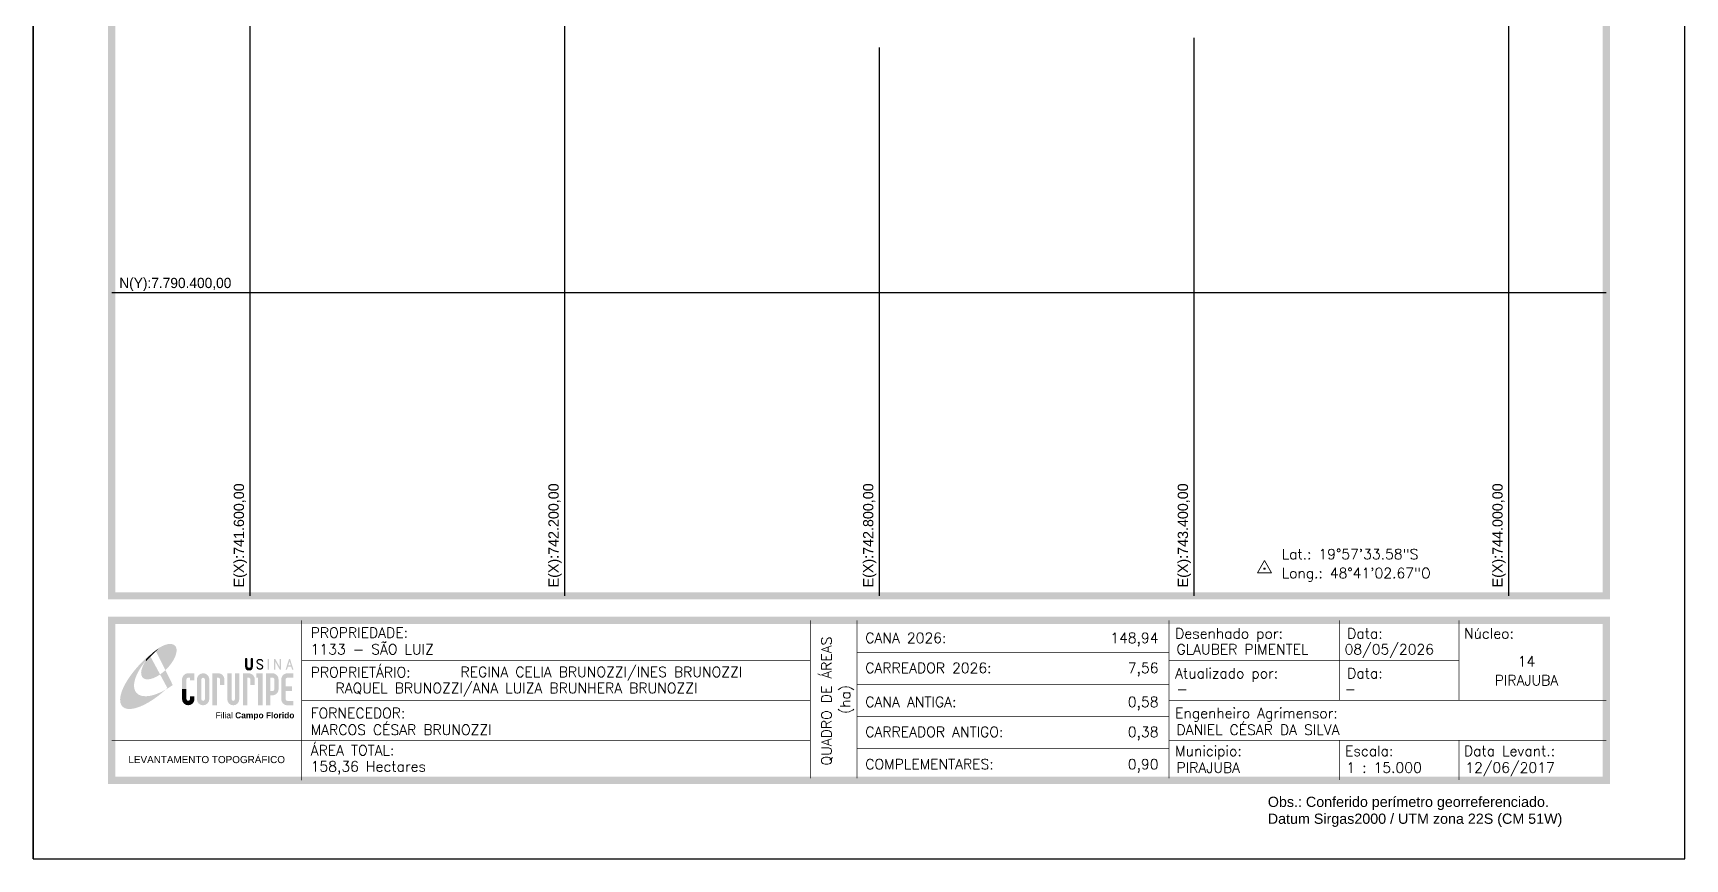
# Model space of a CAD drawing. Extents: x 741186 to 744336, y 7789320 to 7793775.
# Drawn here: x 741186 to 744336, y 7789320 to 7790895 of the extents above; entities that cross this region are included whole.
import ezdxf
from ezdxf.enums import TextEntityAlignment as Align

# ---------------------------------------------------------------- set-up
doc = ezdxf.new("R2010")
doc.units = 0
doc.linetypes.add('CONTINUO', pattern=[0])
doc.linetypes.add('LIN0', pattern=[0])
doc.layers.add('MALHA', color=8, linetype='Continuous')
doc.layers.add('MARGEM', color=7, linetype='CONTINUO')
doc.layers.add('TEXTO_DIVERSOS', color=7, linetype='Continuous', lineweight=5)
doc.styles.add('ARIAL', font='arial.ttf')
doc.styles.add('marcelo', font='arial.ttf')
doc.styles.add('Simplex', font='simplex.shx')
doc.styles.get("Standard").update_dxf_attribs({"font": 'arial.ttf'})

# ---------------------------------------------------------------- blocks, each defined once
blk = doc.blocks.new('A$C78F83FB3')
at = {"layer": 'MARGEM'}
h = blk.add_hatch(color=20, dxfattribs=at)
edge = h.paths.add_edge_path()
edge.add_ellipse((19.49, 23.77), major_axis=(-6.68, -6.67), ratio=0.469426, start_angle=292.73277, end_angle=601.25787)
edge.add_ellipse((22.83, 22.05), major_axis=(12.64, 11.29), ratio=0.457614, start_angle=79.90686, end_angle=107.91393)
edge = h.paths.add_edge_path()
edge.add_ellipse((18.28, 18.7), major_axis=(13.95, 13.59), ratio=0.386848, start_angle=63.96117, end_angle=264.59932)
edge.add_ellipse((22.83, 22.05), major_axis=(12.64, 11.29), ratio=0.457614, start_angle=107.91393, end_angle=245.11815, ccw=False)
edge.add_ellipse((19.49, 23.77), major_axis=(-6.68, -6.67), ratio=0.469426, start_angle=241.25787, end_angle=292.73277, ccw=False)
for color, points in [(20, [(15.46, 26.12), (14.17, 24.81), (14.06, 24.24), (14.39, 23.97), (14.67, 24.54), (19.47, 29.32), (18.48, 28.66), (17.31, 27.78)]), (7, [(58.42, 24.9), (57.9, 24.9), (57.9, 21.73, -0.414214), (57.15, 20.98), (56.84, 20.98, -0.414214), (56.09, 21.73), (56.09, 24.9), (55.57, 24.9), (55.57, 21.73, 0.414214), (56.84, 20.46), (57.15, 20.46, 0.414214), (58.42, 21.73)]), (7, [(61.7, 24.9), (61.23, 24.9, 0.396318), (60.04, 23.78), (60.04, 23.72, 0.151912), (60.39, 22.97), (60.46, 22.92), (62.18, 22), (62.85, 21.83, 0.12407), (62.51, 22.42), (60.75, 23.36, -0.13192), (60.56, 23.77, -0.385578), (61.23, 24.37), (61.7, 24.37, -0.414214), (62.37, 23.7), (62.89, 23.7, 0.414214)]), (7, [(62.37, 23.7), (62.89, 23.7, 0.414214), (61.7, 24.9), (61.23, 24.9, 0.396318), (60.04, 23.78), (60.04, 23.72, 0.151912), (60.39, 22.97), (60.46, 22.92), (62.18, 22), (62.18, 22, -0.131921), (62.37, 21.59, -0.385578), (61.7, 20.98), (61.23, 20.98, -0.414214), (60.56, 21.65), (60.04, 21.65, 0.414214), (61.23, 20.46), (61.7, 20.46, 0.402546), (62.89, 21.61, 0.165292), (62.51, 22.42), (60.75, 23.36, -0.13192), (60.56, 23.77, -0.385578), (61.23, 24.37), (61.7, 24.37, -0.414214)]), (7, [(30.97, 12.46), (29.13, 12.46), (29.13, 8.21, 1), (34.29, 8.21), (34.29, 9.41), (32.45, 9.41), (32.45, 8.21, -1), (30.97, 8.21)])]:
    blk.add_hatch(color=color, dxfattribs=at).paths.add_polyline_path(points)
h = blk.add_hatch(color=7, dxfattribs=at)
h.paths.add_polyline_path([(65.24, 24.9), (64.72, 24.9), (64.72, 20.46), (65.24, 20.46)])
h.paths.add_polyline_path([(67.38, 20.46), (67.9, 20.46), (67.9, 23.74), (69.74, 20.46), (70.23, 20.46), (70.23, 24.9), (69.71, 24.9), (69.71, 21.58), (67.85, 24.9), (67.38, 24.9)])
h.paths.add_polyline_path([(72.17, 20.46), (72.72, 20.46), (73.14, 21.73), (74.49, 21.73), (74.9, 20.46), (75.45, 20.46), (74, 24.9), (73.62, 24.9)])
h.paths.add_polyline_path([(73.81, 23.8), (74.32, 22.25), (73.31, 22.25)], flags=16)
h = blk.add_hatch(color=7, dxfattribs=at)
h.paths.add_polyline_path([(31.71, 18.93, 0.414214), (29.13, 16.35), (29.13, 12.46), (30.97, 12.46), (30.97, 16.35, -0.414214), (31.71, 17.09), (32.45, 17.09), (32.45, 16.02), (34.29, 16.02), (34.29, 18.93)])
h.paths.add_polyline_path([(44.15, 17.09, -0.414214), (44.89, 16.35), (44.89, 14.1), (46.72, 14.1), (46.72, 16.17, 0.433937), (44.15, 18.93), (41.77, 18.93), (41.77, 12.46), (43.61, 12.46), (43.61, 17.09)])
h.paths.add_polyline_path([(43.61, 12.46), (41.77, 12.46), (41.77, 5.62), (43.61, 5.62)])
h.paths.add_polyline_path([(47.92, 12.46), (49.75, 12.46), (49.75, 18.93), (47.92, 18.93)])
h.paths.add_polyline_path([(52.91, 18.93), (51.08, 18.93), (51.08, 12.46), (52.91, 12.46)])
h.paths.add_polyline_path([(51.08, 8.12, -1), (49.75, 8.12), (49.75, 12.46), (47.92, 12.46), (47.92, 8.12, 1), (52.91, 8.12), (52.91, 12.46), (51.08, 12.46)])
h.paths.add_polyline_path([(54.41, 12.46), (56.25, 12.46), (56.25, 17.09), (56.79, 17.09, -0.414214), (57.53, 16.35), (57.53, 14.1), (59.36, 14.1), (59.36, 16.17, 0.433937), (56.79, 18.93), (54.41, 18.93)])
h.paths.add_polyline_path([(56.25, 12.46), (54.41, 12.46), (54.41, 5.62), (56.25, 5.62)])
h.paths.add_polyline_path([(60.73, 12.46), (62.58, 12.46), (62.58, 18.93), (60.02, 18.93), (60.02, 17.08), (60.73, 17.08)])
h.paths.add_polyline_path([(62.58, 12.46), (60.73, 12.46), (60.73, 5.62), (62.58, 5.62)])
h.paths.add_polyline_path([(64.06, 12.46), (65.82, 12.46), (65.82, 17.17), (66.66, 17.17, -0.450417), (67.48, 16.25), (67.48, 12.46), (69.24, 12.46, 0.002307), (69.24, 12.48, 0.005282), (69.23, 12.54, -0.000938), (69.23, 12.53), (69.23, 16.17, 0.433937), (66.66, 18.93), (64.06, 18.93)])
h.paths.add_polyline_path([(64.06, 5.62), (65.82, 5.62), (65.82, 9.77), (66.66, 9.77, 0.426056), (69.24, 12.46), (67.48, 12.46), (67.48, 12.45, -0.450417), (66.66, 11.53), (65.82, 11.53), (65.82, 12.46), (64.06, 12.46)])
h.paths.add_polyline_path([(70.37, 12.46), (74.87, 12.46), (74.87, 13.44), (72.21, 13.44), (72.21, 16.35, -0.414214), (72.95, 17.09), (75.38, 17.09), (75.38, 18.93), (72.95, 18.93, 0.414214), (70.37, 16.35)])
h.paths.add_polyline_path([(72.21, 11.62), (74.87, 11.62), (74.87, 12.46), (70.37, 12.46), (70.37, 8.21, 0.414214), (72.95, 5.62), (75.38, 5.62), (75.38, 7.47), (72.95, 7.47, -0.414214), (72.21, 8.21)])
h = blk.add_hatch(color=7, dxfattribs=at)
h.paths.add_polyline_path([(35.29, 16.35), (35.29, 8.21, 1), (40.46, 8.21, 0.016978), (40.45, 8.38), (40.45, 16.17, 0.433937), (37.88, 18.93), (37.87, 18.93, 0.41391)])
h.paths.add_polyline_path([(38.62, 16.35), (38.62, 8.21, -1), (37.13, 8.21), (37.13, 16.35, -1)], flags=16)
at = {"layer": 'MARGEM', "color": 7}
blk.add_lwpolyline([(58.42, 24.9), (57.9, 24.9), (57.9, 21.73, -0.414214), (57.15, 20.98), (56.84, 20.98, -0.414214), (56.09, 21.73), (56.09, 24.9), (55.57, 24.9), (55.57, 21.73, 0.414214), (56.84, 20.46), (57.15, 20.46, 0.414214), (58.42, 21.73), (58.42, 24.9)], format="xyb", close=True, dxfattribs=at)
at = {"layer": 'MARGEM', "color": 252, "insert": (43.05, 2.72), "char_height": 2.5, "width": 33.0271, "attachment_point": 1, "style": 'ARIAL'}
blk.add_mtext('Filial {\\fArial|b1|i0|c0|p34;Campo Florido}', dxfattribs=at)

msp = doc.modelspace()

# ---------------------------------------------------------------- linework, layer by layer
at = {"layer": 'MALHA', "linetype": 'Continuous'}
for p, q in [((741600, 7789821.8), (741600, 7793625.2)), ((744000, 7789821.8), (744000, 7793625.2)), ((742200, 7789821.8), (742200, 7791111.1)), ((742800, 7789821.8), (742800, 7790867.3)), ((743400, 7789821.8), (743400, 7790885.7)), ((741335.8, 7790400), (744185.8, 7790400))]:
    msp.add_line(p, q, dxfattribs=at)
at = {"layer": 'MARGEM', "color": 174, "linetype": 'LIN0'}
msp.add_line((741185.8, 7789320.2), (741185.8, 7793775.2), dxfattribs=at)
at = {"layer": 'MARGEM', "color": 174, "linetype": 'LIN0', "flags": 128}
msp.add_lwpolyline([(744335.8, 7789320.2), (744335.8, 7793775.2), (741185.8, 7793775.2), (741185.8, 7789320.2)], close=True, dxfattribs=at)
at = {"layer": 'MARGEM', "color": 174, "linetype": 'LIN0', "const_width": 13.6, "flags": 128}
for points in [[(744185.8, 7789821.8), (744185.8, 7793625.2), (741335.8, 7793625.2), (741335.8, 7789821.8)], [(741335.8, 7789775.2), (744185.8, 7789775.2), (744185.8, 7789470.2), (741335.8, 7789470.2)]]:
    msp.add_lwpolyline(points, close=True, dxfattribs=at)
at = {"layer": 'MARGEM', "color": 174, "linetype": 'LIN0', "flags": 128}
for points, const_width in [([(741698.1, 7789775.2), (741698.1, 7789470.2)], 1.51), ([(741698.1, 7789775.2), (741698.1, 7789473)], 1.5), ([(742667.9, 7789775.2), (742667.9, 7789473.9)], 1.51), ([(742756.8, 7789775.2), (742756.8, 7789473.9)], 1.51), ([(743351.8, 7789775.2), (743351.8, 7789473.9)], 1.51), ([(743677.2, 7789622.7), (743677.2, 7789775.2)], 1.51), ([(743904.8, 7789622.7), (743904.8, 7789775.2)], 1.51), ([(741698.1, 7789698.9), (742667.9, 7789698.9)], 1.51), ([(742756.8, 7789714.2), (743351.8, 7789714.2)], 1.51), ([(743351.8, 7789698.9), (743904.8, 7789698.9)], 1.51), ([(742756.8, 7789653.2), (743351.8, 7789653.2)], 1.51), ([(741698.1, 7789622.7), (742667.9, 7789622.7)], 1.51), ([(743351.8, 7789622.7), (744186, 7789622.7)], 1.51), ([(742756.8, 7789592.2), (743351.8, 7789592.2)], 1.51), ([(741335.8, 7789546.4), (742667.9, 7789546.4)], 1.51), ([(743351.8, 7789546.4), (744185.9, 7789546.4)], 1.51), ([(743677.2, 7789546.4), (743677.2, 7789470.9)], 1.51), ([(743904.8, 7789546.4), (743904.8, 7789470.9)], 1.51), ([(742756.8, 7789531.2), (743351.8, 7789531.2)], 1.51)]:
    msp.add_lwpolyline(points, dxfattribs=dict(at, const_width=const_width))
at = {"layer": 'TEXTO_DIVERSOS', "color": 7, "lineweight": 9, "flags": 128}
msp.add_lwpolyline([(743520.4, 7789865.9), (743547.6, 7789865.9), (743534, 7789889.4)], close=True, dxfattribs=at)
at = {"layer": 'TEXTO_DIVERSOS', "color": 7, "lineweight": 9, "const_width": 2.12, "flags": 128}
msp.add_lwpolyline([(743532.9, 7789873.7, -1), (743535.1, 7789873.7, -1)], format="xyb", close=True, dxfattribs=at)

# ---------------------------------------------------------------- block references
at = {"layer": 'MARGEM', "linetype": 'ByBlock', "xscale": 4.587008144540712, "yscale": 4.587008144540712, "zscale": 4.587008144540712}
msp.add_blockref('A$C78F83FB3', (741336.3, 7789587.4), dxfattribs=at)

# ---------------------------------------------------------------- texts
at = {"layer": 'MALHA', "width": 0.96}
msp.add_text('N(Y):7.790.400,00', height=19.5, dxfattribs=at).set_placement((741350.2, 7790402.9), align=Align.BOTTOM_LEFT)
at = {"layer": 'MALHA'}
for s, p in [('E(X):741.600,00', (741593.9, 7789838)), ('E(X):742.200,00', (742193.9, 7789838)), ('E(X):742.800,00', (742793.9, 7789838)), ('E(X):743.400,00', (743393.9, 7789838)), ('E(X):744.000,00', (743993.9, 7789838))]:
    msp.add_text(s, height=19.5, rotation=90, dxfattribs=at).set_placement(p, align=Align.BOTTOM_LEFT)
at = {"layer": 'MARGEM', "color": 7, "linetype": 'Continuous', "lineweight": 9}
for s, style, p in [('PROPRIEDADE:', 'Simplex', (741715.2, 7789761.5)), ('Desenhado por:', 'Simplex', (743363.6, 7789760)), ('Data:', 'Simplex', (743691.6, 7789760)), ('Núcleo:', 'Simplex', (743914.3, 7789760)), ('PROPRIETÁRIO:', 'Simplex', (741715.2, 7789685.9)), ('Atualizado por:', 'Simplex', (743363.6, 7789684.1)), ('Data:', 'Simplex', (743691.6, 7789684.1)), ('FORNECEDOR:', 'Simplex', (741715.2, 7789608.1)), ('Engenheiro Agrimensor:', 'Simplex', (743363.6, 7789608.1)), ('ÁREA TOTAL:', 'Simplex', (741715.2, 7789537.1)), ('Municipio:', 'Simplex', (743363.6, 7789535.9)), ('Escala:', 'Simplex', (743687.7, 7789535.9)), ('Data Levant.:', 'Simplex', (743914.3, 7789535.9)), ('Obs.: Conferido perímetro georreferenciado.', 'marcelo', (743540.3, 7789438.9)), ('Datum Sirgas2000 / UTM zona 22S (CM 51W)', 'marcelo', (743540.3, 7789406.7))]:
    msp.add_text(s, height=19.5, dxfattribs=dict(at, style=style)).set_placement(p, align=Align.TOP_LEFT)
at = {"layer": 'MARGEM', "color": 7, "linetype": 'Continuous', "style": 'Simplex'}
for s, p in [('1133 - SÃO LUIZ', (741715.2, 7789729.7)), ('CANA 2026:', (742772.7, 7789751.4)), ('GLAUBER PIMENTEL', (743366.2, 7789729.7)), ('08/05/2026', (743686.7, 7789729.7)), ('CARREADOR 2026:', (742772.7, 7789694.2)), ('-', (743366.2, 7789654.1)), ('-', (743686.7, 7789654.1)), ('CANA ANTIGA:', (742772.7, 7789629.4)), ('MARCOS CÉSAR BRUNOZZI', (741715.2, 7789576.3)), ('CARREADOR ANTIGO:', (742772.7, 7789572.2)), ('DANIEL CÉSAR DA SILVA', (743366.2, 7789576.3)), ('COMPLEMENTARES:', (742772.7, 7789510.6)), ('158,36 Hectares', (741715.2, 7789506.4)), ('PIRAJUBA', (743366.2, 7789504.1)), ('1 : 15.000', (743690.2, 7789504.1)), ('12/06/2017', (743916.9, 7789504.1))]:
    msp.add_text(s, height=19.5, dxfattribs=at).set_placement(p, align=Align.TOP_LEFT)
for s, p in [('QUADRO DE ÁREAS', (742698.8, 7789621.2)), ('(ha)', (742734.4, 7789624.2))]:
    msp.add_text(s, height=19.5, rotation=90, dxfattribs=at).set_placement(p, align=Align.MIDDLE_CENTER)
for s, p in [('148,94', (743331.8, 7789751.4)), ('7,56', (743331.8, 7789694.2)), ('0,58', (743331.8, 7789629.4)), ('0,38', (743331.8, 7789572.2)), ('0,90', (743331.8, 7789510.6))]:
    msp.add_text(s, height=19.5, dxfattribs=at).set_placement(p, align=Align.TOP_RIGHT)
for s, p in [('14', (744033.5, 7789696.9)), ('PIRAJUBA', (744033.5, 7789660.9))]:
    msp.add_text(s, height=19.5, dxfattribs=at).set_placement(p, align=Align.MIDDLE_CENTER)
at = {"layer": 'MARGEM', "color": 7, "linetype": 'ByBlock'}
msp.add_text('LEVANTAMENTO TOPOGRÁFICO', height=13.5, dxfattribs=at).set_placement((741516.9, 7789509.7), align=Align.MIDDLE_CENTER)
at = {"layer": 'MARGEM', "linetype": 'Continuous', "char_height": 19.5, "width": 968.549, "attachment_point": 5, "style": 'Simplex'}
for s, insert in [('REGINA CELIA BRUNOZZI/INES BRUNOZZI ', (742269.6, 7789673.5, -460.2)), ('RAQUEL BRUNOZZI/ANA LUIZA BRUNHERA BRUNOZZI ', (742107.7, 7789642.8, -460.2))]:
    msp.add_mtext(s, dxfattribs=dict(at, insert=insert))
at = {"layer": 'TEXTO_DIVERSOS', "linetype": 'ByBlock', "style": 'Simplex'}
for s, p in [('Lat.: 19°57\'33.58"S', (743566.7, 7789891.7, 985.2)), ('Long.: 48°41\'02.67"O', (743566.7, 7789855.5, 985.2))]:
    msp.add_text(s, height=19.5, dxfattribs=at).set_placement(p)

doc.saveas('drawing.dxf')
